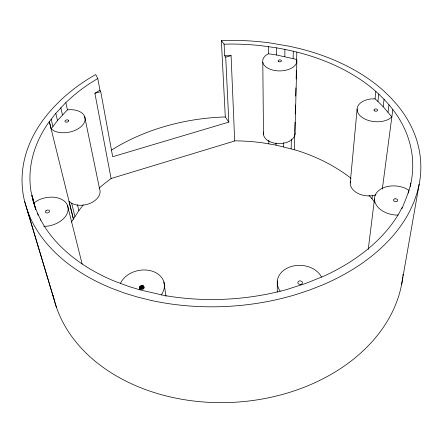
<?xml version="1.0" encoding="UTF-8"?>
<svg xmlns="http://www.w3.org/2000/svg" width="443" height="443" viewBox="0 0 443 443"><rect width="100%" height="100%" fill="white"/><g stroke="black" fill="none" stroke-linecap="round" stroke-linejoin="round"><path stroke-width="0.66" d="M294.75 134.578L294.362 149.74L275.995 145.116L276.006 143.056M276.404 54.976L268.508 53.753L266.315 55.015A17.122 9.89 -0.6 0 0 275.435 70.614A17.122 9.89 -0.6 0 0 296.738 59.451L276.404 54.976L276.438 47.822L260.877 45.651A191.586 127.457 -3.4 0 0 231.152 44.051L224.108 44.167L221.362 40.568L227.896 40.379A199.594 132.939 -3.4 0 1 269.665 42.877L290.015 46.371L299.972 48.68A199.594 132.939 -3.4 0 1 384.895 91.967L391.252 98.224L397.089 104.797A199.594 132.939 -3.4 0 1 419.2 184.144L401.651 284.301M277.24 292.081L277.318 281.012M283.631 146.805L283.686 142.674M284.827 56.549L284.921 49.389L276.438 47.822M291.162 148.77L291.372 139.124M293.139 58.398L293.294 51.227L284.921 49.389M294.816 131.134L295.044 122.202M295.254 113.951L295.481 105.019M295.708 96.081L295.918 87.83M296.151 78.898L296.361 70.647M296.589 61.715L296.832 52.091L299.23 52.673A191.586 127.457 -3.4 0 1 372.546 88.567L375.858 91.474L375.022 99.005M294.944 134.611L296.816 62.037M139.495 287.551C144.368 280.048 145.62 293.648 139.495 287.551L139.85 289.345M350.247 182.92L357.119 109.061M377.918 101.447L374.983 98.822L371.217 98.927A18.783 11.452 4.4 0 0 359.566 115.152A18.783 11.452 4.4 0 0 389.104 119.023L391.845 116.969L383.162 106.68L377.918 101.447L378.765 94.088L375.858 91.474M374.734 202.351L371.998 198.802L372.408 195.441M383.162 106.68L384.053 99.31L378.765 94.088M368.233 249.464L374.496 199.018M388.029 112.14L388.971 104.753L384.053 99.31M382.315 189.083L392.819 109.565L388.971 104.753M401.901 208.78C405.467 199.738 409.642 190.651 411.342 180.91A191.586 127.457 -3.4 0 0 395.306 112.827L392.819 109.565M408.463 193.12L408.8 191.071M410.229 186.558L410.833 183.114M419.2 184.144L417.079 192.877L414.078 201.62L410.168 210.331A199.594 132.939 -3.4 0 1 322.797 284.843L309.884 289.938L296.428 294.418A199.594 132.939 -3.4 0 1 151.224 300.448L137.662 297.103L124.621 293.111L112.168 288.498A199.594 132.939 -3.4 0 1 30.506 218.233L27.123 209.832L24.614 201.366A199.594 132.939 -3.4 0 1 42.467 120.839L47.894 113.801L53.847 107.034L60.298 100.544A199.594 132.939 -3.4 0 1 90.438 77.603L95.705 74.529L97.792 78.489L99.941 90.139L100.733 91.662L112.683 156.722L228.821 122.118L225.714 57.147L224.673 55.763L224.108 44.167M34.537 204.81L31.01 191.537A191.586 127.457 -3.4 0 1 47.96 123.486L49.334 121.62L73.4 219.047L78.887 210.635L83.212 204.954M73.361 219.014L72.192 220.896A169.387 127.241 -3.4 0 0 71.533 222.043M51.161 128.874L57.501 120.529L67.474 109.775L72.076 109.698A18.562 11.23 -10.7 0 1 82.332 125.402A18.562 11.23 -10.7 0 1 53.243 130.48L51.161 128.874L49.334 121.62M49.378 121.653L55.79 113.325L65.819 102.593L67.474 110.014M65.819 102.593L71.899 97.089A165.843 108.557 -4.4 0 1 90.904 82.791L97.792 78.489M275.995 145.116L261.985 142.74A169.387 127.241 -3.4 0 0 235.183 140.841L111.099 178.512L109.548 179.703A146.943 108.845 -4.7 0 0 99.099 188.209M35.756 209.705L34.011 202.794L37.666 200.474A21.07 14.126 -14.4 0 1 67.596 205.624A21.07 14.126 -14.4 0 1 47.096 226.201L43.774 226.307M31.846 195.524L34.011 202.794M111.099 178.512L94.885 93.279L99.941 90.139M94.885 93.279L100.733 91.662M225.714 57.147L231.085 55.663L234.685 140.846M402.117 207.418L398.894 213.559A191.586 127.457 -3.4 0 1 323.767 276.177L305.698 283.442L286.782 289.517A191.586 127.457 -3.4 0 1 163.899 295.387L139.755 289.822L128.985 286.51L114.671 281.244A191.586 127.457 -3.4 0 1 42.45 223.067C37.727 214.401 33.768 205.22 31.896 195.49M398.163 215.01L396.092 215.076A21.308 14.464 7.8 0 1 375.083 195.607A21.308 14.464 7.8 0 1 405.683 188.419L409.039 190.307M224.673 55.763L231.085 55.663M293.294 51.227L296.832 52.091M369.047 195.396L371.998 198.802M221.362 40.568L225.293 116.958L228.821 122.118M294.822 131.82L294.883 131.959A15.832 10.15 -0.1 0 1 279.24 143.604A15.832 10.15 -0.1 0 1 263.546 132.025M294.362 149.74L296.494 150.315A169.387 127.241 -3.4 0 1 351.083 178.374M24.614 201.366L53.908 298.787M27.123 209.832L56.399 307.182M34.787 206.222L35.556 208.88M32.682 199.206L34.803 206.51M37.517 213.194L38.092 215.187M40.341 219.036L40.723 220.365M67.486 205.342L82.154 264.078M73.4 219.047L69.019 201.288L70.98 202.922A17.067 11.402 -12 0 0 91.424 202.739A17.067 11.402 -12 0 0 99.559 188.784L84.607 116.354M51.155 119.134L52.916 126.349M71.705 203.348L74.917 216.505M55.79 113.325L57.501 120.529M77.481 204.71L78.887 210.635M60.807 107.71L62.463 114.903M140.06 286.233L140.542 288.947M139.728 286.643L140.215 289.357M139.534 287.092L139.899 289.124M141.035 285.652L141.638 289.046M140.503 285.896L141.107 289.29M142.203 285.502L142.801 288.891M141.616 285.519L142.214 288.908M143.903 286.516L144.141 287.872M143.643 286.128L143.997 288.166M143.255 285.818L143.726 288.531M142.762 285.602L143.36 288.997M163.91 282.064L165.992 296.35M262.799 62.291L263.491 134.672M268.486 46.609L268.508 53.753M268.823 140.359L268.835 143.798M375.869 194.842A17.255 11.607 5.7 0 1 357.39 193.126A17.255 11.607 5.7 0 1 350.546 181.126M280.164 291.112A22.947 17.631 3.5 0 1 290.403 266.786A22.947 17.631 3.5 0 1 321.546 277.13M120.435 283.359A22.864 17.404 -11.4 0 1 151.517 270.961A22.864 17.404 -11.4 0 1 161.169 295.055M403.047 274.361A176.425 132.645 -3.4 0 1 402.92 275.679M402.77 277.002A176.425 132.645 -3.4 0 1 233.55 402.322A176.425 132.645 -3.4 0 1 53.149 295.547M111.57 150.05A181.098 132.955 -3.4 0 1 225.293 116.958M46.078 210.68L45.74 211.018A2.104 1.412 -14.4 0 0 46.017 212.718L46.443 212.895A2.104 1.412 -14.4 0 0 49.184 212.136A2.104 1.412 -14.4 0 0 48.874 210.248A2.104 1.412 -14.4 0 0 46.078 210.68M395.034 198.813L394.53 198.929A2.132 1.445 7.8 0 0 394.602 201.449L395.123 201.626A2.132 1.445 7.8 0 0 397.748 200.374A2.132 1.445 7.8 0 0 395.034 198.813M300.587 284.384L299.989 284.4A2.293 1.761 3.5 0 1 297.873 282.252A2.293 1.761 3.5 0 1 300.852 280.984L301.39 281.2A2.293 1.761 3.5 0 1 302.375 283.033A2.293 1.761 3.5 0 1 300.587 284.384M68.405 120.263L68.117 120.064A1.855 1.124 -10.7 0 0 66.118 120.053A1.855 1.124 -10.7 0 0 64.983 121.232L65.043 121.52A1.855 1.124 -10.7 0 0 67.513 121.986A1.855 1.124 -10.7 0 0 68.405 120.263M278.813 61.693A1.711 0.991 -0.6 0 0 281.488 60.94A1.711 0.991 -0.6 0 0 279.04 59.988A1.711 0.991 -0.6 0 0 278.813 61.693M374.49 110.833A1.877 1.146 4.4 0 0 377.619 110.457A1.877 1.146 4.4 0 0 375.31 108.95A1.877 1.146 4.4 0 0 374.49 110.833"/></g></svg>
